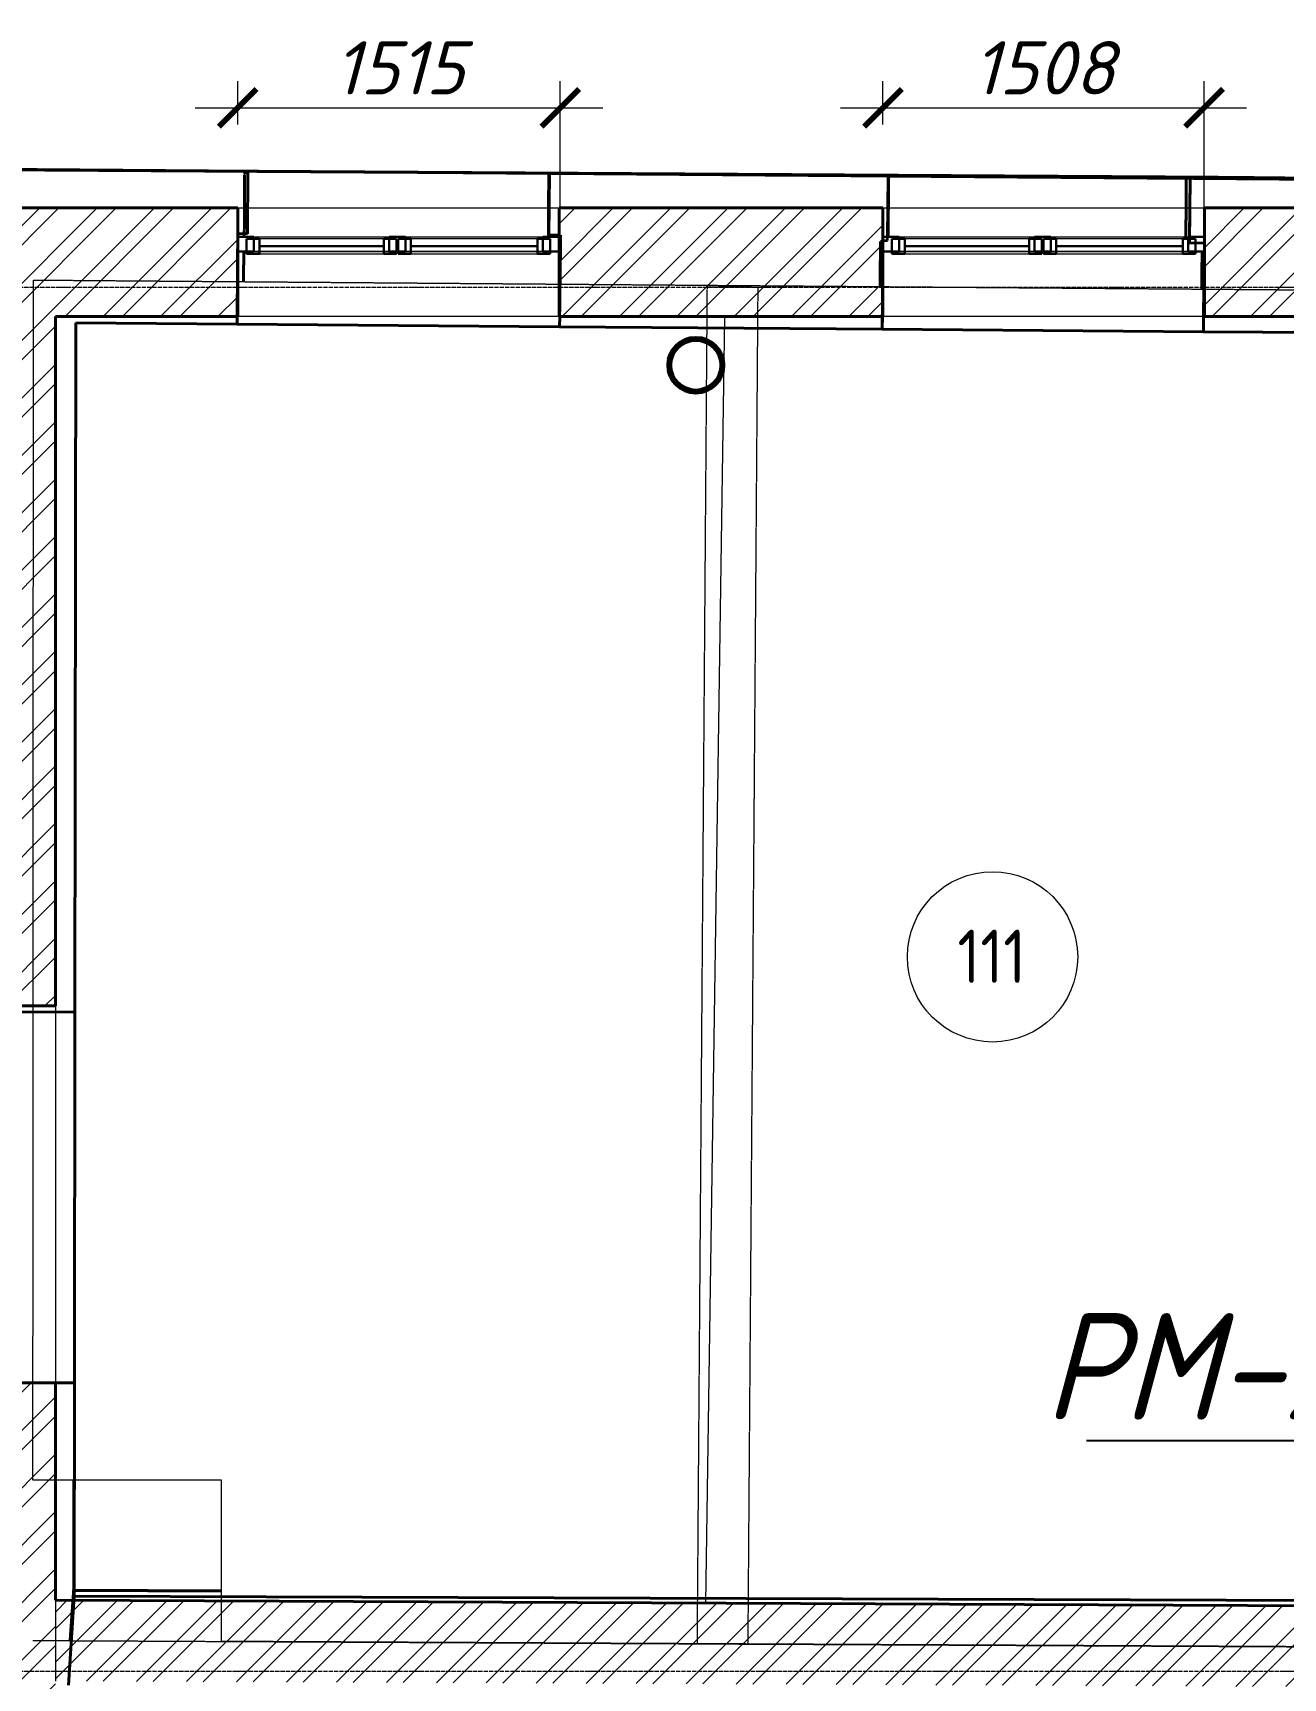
# Model space of a CAD drawing. Header units: millimetres. Extents: x 749182 to 2267578, y 70462 to 311449.
# Drawn here: x 1952346 to 1958218, y 112441 to 120168 of the extents above; entities that cross this region are included whole.
import ezdxf
from ezdxf import colors
from ezdxf.entities.mleader import LeaderData, LeaderLine
from ezdxf.math import Vec2, Vec3

# ---------------------------------------------------------------- set-up
doc = ezdxf.new("R2010")
doc.units = ezdxf.units.MM
for name, pattern in [('ADSK_Линия сетки', [25, 20, -2.5, 0, -2.5]), ('ADSK_Сверху', [4.5, 3, -1.5]), ('осеваяX2', [4, 2.5, -0.5, 0.5, -0.5])]:
    doc.linetypes.add(name, pattern=pattern)
doc.layers.get('Defpoints').update_dxf_attribs({"color": 255})
for name, color, linetype, lineweight in [('_ Окна', 7, 'Continuous', 30), ('Витраж', 7, 'Continuous', 9), ('Каркас', 7, 'Continuous', 9), ('Марки помещений', 7, 'Continuous', 20), ('Окна', 7, 'Continuous', 18), ('Оси', 165, 'осеваяX2', 13), ('Перекрытие', 7, 'Continuous', 18), ('Размер', 7, 'Continuous', 13), ('размеры', 7, 'Continuous', 9), ('Стены', 184, 'Continuous', 40), ('Стены внутренние', 7, 'Continuous', 18), ('Стены наружные', 7, 'Continuous', 18), ('Стены разрез', 7, 'Continuous', 35), ('Стены штриховка', 7, 'Continuous', 18), ('стояки', 7, 'Continuous', 9)]:
    doc.layers.add(name, color=color, linetype=linetype, lineweight=lineweight)
doc.layers.add('планы со стояками отопление_dwg', color=7, linetype='Continuous', lineweight=9, true_color=0x767676)
doc.styles.add('GOST 2.304_new', font='isocpeur.ttf', dxfattribs={"width": 0.9, "oblique": 15})
doc.styles.add('GOST Common_2', font='GOST_Common.ttf', dxfattribs={"width": 0.9, "height": 200})
doc.styles.add('М2', font='isocpeui.ttf')
doc.dimstyles.new('SPDS 1_100', dxfattribs={"dimscale": 100, "dimtxt": 2.5, "dimasz": 1.77, "dimexe": 1.25, "dimexo": 0.625, "dimtad": 1, "dimdec": 0, "dimrnd": 0.001, "dimzin": 9, "dimtxsty": 'М2', "dimblk": 'ARCHTICK', "dimcen": 2.5, "dimdle": 2, "dimclrt": 256, "dimadec": 0, "dimazin": 2, "dimtfac": 0.75, "dimtdec": 0, "dimtmove": 1, "dimatfit": 3, "dimfxl": 0, "dimtolj": 1, "dimlwd": 9, "dimlwe": 9, "dimarcsym": 0})
pattern_1 = [(45, (1958220.23, 75616.62), (-134.70384, 134.70384), []), (45, (1958310.03, 75616.62), (-134.70384, 134.70384), [])]

# ---------------------------------------------------------------- blocks, each defined once
blk = doc.blocks.new('Существующие стены 2 этаж - Существующие стены 2 этаж-699583-01 План 1-го этажа маркировочный')
at = {"layer": 'Стены', "color": 254, "linetype": 'ADSK_Сверху', "true_color": 0xe8c5d7}
for p, q in [((-4879.6, 43901.3), (-6424.8, 43911)), ((-6424.8, 43911), (-236, 43872.3)), ((-4881.3, 43618.6), (-4879.6, 43901.3)), ((-4879.6, 43901.3), (-4881.3, 43618.6)), ((-3451.2, 43892.4), (-4879.6, 43901.3)), ((-3451.2, 43892.4), (-4879.6, 43901.3)), ((-4879.6, 43901.3), (-3451.2, 43892.4)), ((-3451.2, 43892.4), (-3453.1, 43601.5)), ((-3453.1, 43601.5), (-3451.2, 43892.4)), ((-1855.2, 43882.4), (-3451.2, 43892.4)), ((-1857, 43593.9), (-1855.2, 43882.4)), ((-1855.2, 43882.4), (-1857, 43593.9)), ((-456.7, 43873.7), (-1855.2, 43882.4)), ((-456.7, 43873.7), (-1855.2, 43882.4)), ((-1855.2, 43882.4), (-456.7, 43873.7)), ((-456.7, 43873.7), (-458.5, 43593.9)), ((-458.5, 43593.9), (-456.7, 43873.7)), ((-236, 43872.3), (-456.7, 43873.7)), ((1143.6, 43857), (-236, 43872.3)), ((-236, 43872.3), (4048.6, 43824.7)), ((-4881.8, 43593.9), (-4881.3, 43618.6)), ((-4881.3, 43618.6), (-4881.8, 43593.9)), ((-3453.1, 43601.5), (-3395.6, 43600.8)), ((-3395.6, 43600.8), (-3453.1, 43601.5)), ((-3395.6, 43600.8), (-3397.3, 43460.8)), ((-3397.3, 43460.8), (-3395.6, 43600.8)), ((-4884.2, 43478.6), (-4883.2, 43523.9)), ((-4883.2, 43523.9), (-4884.2, 43478.6)), ((-1894.2, 43431.9), (-1893.1, 43571.9)), ((-1893.1, 43571.9), (-1894.2, 43431.9)), ((-1893.1, 43571.9), (-1881.4, 43571.8)), ((-1881.4, 43571.8), (-1893.1, 43571.9)), ((-382.4, 43523.9), (-383.3, 43419.2)), ((-383.3, 43419.2), (-382.4, 43523.9)), ((-4885.3, 43382.8), (-4884.2, 43478.6)), ((-4884.2, 43478.6), (-4885.3, 43382.8)), ((-3397.3, 43460.8), (-3398.4, 43371.3)), ((-3398.4, 43371.3), (-3397.3, 43460.8)), ((-1894.8, 43359.6), (-1894.2, 43431.9)), ((-1894.2, 43431.9), (-1894.8, 43359.6)), ((-383.3, 43419.2), (-383.9, 43347.9)), ((-383.9, 43347.9), (-383.3, 43419.2)), ((-5681.4, 37258.7), (-5681.4, 37753.4)), ((-5681.4, 37753.4), (-5681.4, 37258.7)), ((-5681.4, 37258.7), (-5699.5, 36999.9)), ((-5683, 37235.6), (-5681.4, 37258.7)), ((-5699.5, 36999.9), (-5683, 37235.6)), ((-5683, 37235.6), (-5699.5, 36999.9)), ((-5699.5, 36999.9), (-5683, 37235.6)), ((-4988, 37233.8), (-5683, 37235.6)), ((-5683, 37235.6), (-4988, 37233.8))]:
    blk.add_line(p, q, dxfattribs=at)
blk = doc.blocks.new('Прямоугольный импост - 70х20_56мм-1433747-01 План 1-го этажа маркировочный')
at = {"layer": 'Витраж', "color": 253, "linetype": 'ADSK_Сверху', "true_color": 0xaaaaaa}
for p, q in [((-4162.4, 43593.9), (-4124.4, 43593.9)), ((-3478.4, 43593.9), (-3402.4, 43593.9)), ((-3402.4, 43523.9), (-3402.4, 43593.9)), ((-4162.4, 43523.9), (-4124.4, 43523.9)), ((-3478.4, 43523.9), (-3402.4, 43523.9))]:
    blk.add_line(p, q, dxfattribs=at)
blk = doc.blocks.new('Прямоугольный импост - 70х20_56мм-1257200-01 План 1-го этажа маркировочный')
at = {"layer": 'Витраж', "color": 253, "linetype": 'ADSK_Сверху', "true_color": 0xaaaaaa}
for p, q in [((-76, 35), (0, 35)), ((0, 35), (0, -35)), ((0, -35), (-76, -35))]:
    blk.add_line(p, q, dxfattribs=at)
blk = doc.blocks.new('Прямоугольный импост - 70х20_56мм-1257201-01 План 1-го этажа маркировочный')
at = {"layer": 'Витраж', "color": 253, "linetype": 'ADSK_Сверху', "true_color": 0xaaaaaa}
for p, q in [((0, 35), (-76, 35)), ((0, -35), (0, 35)), ((-76, -35), (0, -35))]:
    blk.add_line(p, q, dxfattribs=at)
blk = doc.blocks.new('Прямоугольный импост - 70х20_56мм-1228464-01 План 1-го этажа маркировочный')
at = {"layer": 'Витраж', "color": 253, "linetype": 'ADSK_Сверху', "true_color": 0xaaaaaa}
for p, q in [((-4912.4, 43593.9), (-4912.4, 43523.9)), ((-4912.4, 43593.9), (-4836.4, 43593.9)), ((-4200.4, 43593.9), (-4162.4, 43593.9)), ((-4912.4, 43523.9), (-4836.4, 43523.9)), ((-4200.4, 43523.9), (-4162.4, 43523.9))]:
    blk.add_line(p, q, dxfattribs=at)
blk = doc.blocks.new('Прямоугольный импост - 70х76мм-1464156-01 План 1-го этажа маркировочный')
at = {"layer": 'Витраж', "color": 253, "linetype": 'ADSK_Сверху', "true_color": 0xaaaaaa}
for p, q in [((-38, 35), (38, 35)), ((38, -35), (-38, -35))]:
    blk.add_line(p, q, dxfattribs=at)
blk = doc.blocks.new('Прямоугольный импост - 70х60мм-1433749-01 План 1-го этажа маркировочный')
at = {"layer": 'Витраж', "color": 253, "linetype": 'ADSK_Сверху', "true_color": 0xaaaaaa}
for p, q in [((1897.6, 43593.9), (1897.6, 43523.9)), ((1897.6, 43593.9), (2543.6, 43593.9)), ((2543.6, 43523.9), (2543.6, 43593.9)), ((1897.6, 43523.9), (2543.6, 43523.9))]:
    blk.add_line(p, q, dxfattribs=at)
blk = doc.blocks.new('Прямоугольный импост - 70х60мм-1243863-01 План 1-го этажа маркировочный')
at = {"layer": 'Витраж', "color": 253, "linetype": 'ADSK_Сверху', "true_color": 0xaaaaaa}
for p, q in [((1185.6, 43593.9), (1185.6, 43523.9)), ((1185.6, 43593.9), (1821.6, 43593.9)), ((1821.6, 43523.9), (1821.6, 43593.9)), ((1185.6, 43523.9), (1821.6, 43523.9))]:
    blk.add_line(p, q, dxfattribs=at)
blk = doc.blocks.new('Существующие стены 1 эт - Существующие стены 1 эт-653793-01 План 1-го этажа маркировочный')
at = {"layer": 'Стены'}
for p, q in [((-6428.6, 43914.1), (4065.4, 43832)), ((-4864.4, 43901.8), (-4866.6, 43608.1)), ((-4864.4, 43901.8), (-3448.3, 43890.8)), ((-3450.6, 43597.2), (-3448.3, 43890.8)), ((-1857.4, 43878.3), (-1859.6, 43593.9)), ((-1857.4, 43878.3), (-438.8, 43867.2)), ((-440.9, 43593.9), (-438.8, 43867.2)), ((-4866.6, 43608.1), (-4912.4, 43608.5)), ((-3402.4, 43596.8), (-3450.6, 43597.2)), ((-374.2, 43424.7), (-373.4, 43523.9)), ((-376.4, 43147.8), (-374.2, 43424.7)), ((-4915.7, 43183), (-4915.4, 43218.9)), ((-4915.4, 43218.9), (-4915.7, 43183)), ((-4915.4, 43218.9), (-4915.7, 43183)), ((-3400, 43218.9), (-3400.4, 43171.3)), ((-3400.4, 43171.3), (-3400, 43218.9)), ((-3400.4, 43171.3), (-3400, 43218.9)), ((-1884.6, 43159.5), (-1884.2, 43218.9)), ((-1884.2, 43218.9), (-1884.6, 43159.5)), ((-1884.2, 43218.9), (-1884.6, 43159.5)), ((-375.8, 43218.9), (-376.4, 43147.8)), ((-376.4, 43147.8), (-375.8, 43218.9)), ((-5672, 43188.9), (-5676.7, 39952.5)), ((-4915.7, 43183), (-5672, 43188.9)), ((-3400.4, 43171.3), (-4915.7, 43183)), ((-3400.4, 43171.3), (-4915.7, 43183)), ((-4915.7, 43183), (-3400.4, 43171.3)), ((-3400.4, 43171.3), (-4915.7, 43183)), ((-1884.6, 43159.5), (-3400.4, 43171.3)), ((-376.4, 43147.8), (-1884.6, 43159.5)), ((-376.4, 43147.8), (-1884.6, 43159.5)), ((-1884.6, 43159.5), (-376.4, 43147.8)), ((-376.4, 43147.8), (-1884.6, 43159.5)), ((1106.4, 43136.3), (-376.4, 43147.8)), ((-5676.7, 39952.5), (-5974.2, 39952.9)), ((-5768.8, 39952.6), (-5676.7, 39952.5)), ((-5676.7, 39952.5), (-5768.8, 39952.6)), ((-5676.7, 39952.5), (-5679.3, 38210.5)), ((-5676.7, 39952.5), (-5679.3, 38210.5)), ((-5679.3, 38210.5), (-5676.7, 39952.5)), ((-5676.7, 39952.5), (-5679.3, 38210.5)), ((-5679.3, 38210.5), (-5768.8, 38210.7)), ((-5768.8, 38210.7), (-5679.3, 38210.5)), ((-5768.8, 38210.7), (-5679.3, 38210.5)), ((-5679.3, 38210.5), (-5680.7, 37209.2)), ((-5680.7, 37209.2), (-5681.9, 37189.8)), ((-5681.9, 37189.8), (-5680.7, 37209.2)), ((-5680.7, 37209.2), (2964.4, 37179))]:
    blk.add_line(p, q, dxfattribs=at)
at = {"layer": 'Стены разрез'}
for p, q in [((-4864.4, 43901.8), (-6428.6, 43914.1)), ((-4866.6, 43608.1), (-4864.4, 43901.8)), ((-3448.3, 43890.8), (-3450.6, 43597.2)), ((-1857.4, 43878.3), (-3448.3, 43890.8)), ((-1859.7, 43576.2), (-1857.4, 43878.3)), ((-438.8, 43867.2), (-441.1, 43565.2)), ((1152.2, 43854.8), (-438.8, 43867.2)), ((-4913.5, 43468.5), (-4912.4, 43608.5)), ((-4912.4, 43608.5), (-4866.6, 43608.1)), ((-3450.6, 43597.2), (-3397.1, 43596.8)), ((-3397.1, 43596.8), (-3398.2, 43456.8)), ((-1882.5, 43436.4), (-1881.4, 43576.4)), ((-1881.4, 43576.4), (-1859.7, 43576.2)), ((-441.1, 43565.2), (-373.1, 43564.7)), ((-373.1, 43564.7), (-374.2, 43424.7)), ((-4915.7, 43183), (-4913.5, 43468.5)), ((-3398.2, 43456.8), (-3400.4, 43171.3)), ((-1884.6, 43159.5), (-1882.5, 43436.4)), ((-374.2, 43424.7), (-376.4, 43147.8)), ((-5676.7, 39952.5), (-5672, 43188.9)), ((-5672, 43188.9), (-4915.7, 43183)), ((-3400.4, 43171.3), (-1884.6, 43159.5)), ((-376.4, 43147.8), (1106.4, 43136.3)), ((-5974.2, 39952.9), (-5676.7, 39952.5)), ((-5679.3, 38210.5), (-5976.7, 38211)), ((-5680.7, 37209.2), (-5679.3, 38210.5)), ((-5706.7, 36790.5), (-5680.7, 37209.2)), ((-5680.7, 37209.2), (-5706.7, 36790.5)), ((1001.9, 37185.9), (-5680.7, 37209.2))]:
    blk.add_line(p, q, dxfattribs=at)
blk = doc.blocks.new('Витраж-тент со смещением вовне - 60мм 34 сдвиг-2061971-01 План 1-го этажа маркировочный')
at = {"layer": '_ Окна'}
for p, q in [((-352, 25), (-352, -45)), ((-352, 25), (-292, 25)), ((-352, -45), (-352, 25)), ((-292, 25), (-292, -45)), ((352, 25), (292, 25)), ((292, 25), (292, -45)), ((352, -45), (352, 25)), ((352, -45), (352, 25)), ((-292, -45), (-352, -45)), ((-292, -10), (292, -10)), ((292, -45), (352, -45))]:
    blk.add_line(p, q, dxfattribs=at)
at = {"layer": 'Окна'}
for p, q in [((292, 25), (-292, 25)), ((-292, -45), (292, -45))]:
    blk.add_line(p, q, dxfattribs=at)
blk = doc.blocks.new('Прямоугольный импост - 70х20_56мм-1327567-01 План 1-го этажа маркировочный')
at = {"layer": 'Витраж', "lineweight": 30}
for p, q in [((-76, 35), (0, 35)), ((-76, -35), (-76, 35)), ((0, 35), (0, -35)), ((0, -35), (-76, -35))]:
    blk.add_line(p, q, dxfattribs=at)
blk = doc.blocks.new('Прямоугольный импост - 70х20_56мм-1327568-01 План 1-го этажа маркировочный')
at = {"layer": 'Витраж', "lineweight": 30}
for p, q in [((0, 35), (-76, 35)), ((-76, 35), (-76, -35)), ((0, -35), (0, 35)), ((-76, -35), (0, -35))]:
    blk.add_line(p, q, dxfattribs=at)
blk = doc.blocks.new('Витраж-тент со смещением вовне - 60мм 34 сдвиг-2061973-01 План 1-го этажа маркировочный')
at = {"layer": '_ Окна'}
for p, q in [((-357, 25), (-357, -45)), ((-357, 25), (-297, 25)), ((-357, -45), (-357, 25)), ((-297, 25), (-297, -45)), ((357, 25), (297, 25)), ((297, 25), (297, -45)), ((357, -45), (357, 25)), ((357, -45), (357, 25)), ((-297, -45), (-357, -45)), ((-297, -10), (297, -10)), ((297, -45), (357, -45))]:
    blk.add_line(p, q, dxfattribs=at)
at = {"layer": 'Окна'}
for p, q in [((297, 25), (-297, 25)), ((-297, -45), (297, -45))]:
    blk.add_line(p, q, dxfattribs=at)
blk = doc.blocks.new('Прямоугольный импост - 70х60мм-V58-01 План 1-го этажа маркировочный')
at = {"layer": 'Витраж'}
for p, q in [((-4124.4, 43593.9), (-3478.4, 43593.9)), ((-3478.4, 43523.9), (-4124.4, 43523.9))]:
    blk.add_line(p, q, dxfattribs=at)
blk = doc.blocks.new('Прямоугольный импост - 70х60мм-V59-01 План 1-го этажа маркировочный')
at = {"layer": 'Витраж'}
for p, q in [((-4836.4, 43593.9), (-4200.4, 43593.9)), ((-4200.4, 43523.9), (-4836.4, 43523.9))]:
    blk.add_line(p, q, dxfattribs=at)
blk = doc.blocks.new('Прямоугольный импост - 70х76мм-V150-01 План 1-го этажа маркировочный')
at = {"layer": 'Витраж', "lineweight": 30}
for p, q in [((-38, 35), (38, 35)), ((-38, -35), (-38, 35)), ((38, 35), (38, -35)), ((38, -35), (-38, -35))]:
    blk.add_line(p, q, dxfattribs=at)
blk = doc.blocks.new('планы со стояками отопление_dwg-1484427-01 План 1-го этажа маркировочный')
at = {"layer": 'стояки', "lineweight": 80}
blk.add_circle((169635.1, 199067.3), 124.3, dxfattribs=at)
blk = doc.blocks.new('_ArchTick')
at = {"color": 0, "linetype": 'ByBlock', "const_width": 0.15}
blk.add_lwpolyline([(-0.5, -0.5), (0.5, 0.5)], dxfattribs=at)
blk = doc.blocks.new('*D2808')
at = {"layer": 'Defpoints', "color": 0, "lineweight": 20, "transparency": 16777216}
for p in [(1954823.2, 119816.2), (1953307.8, 119675.5), (1954823.2, 119213.4)]:
    blk.add_point(p, dxfattribs=at)
at = {"layer": 'размеры', "color": 0, "lineweight": 9, "transparency": 16777216}
for p, q in [((1953307.8, 119738), (1953307.8, 119941.2)), ((1954823.2, 119275.9), (1954823.2, 119941.2)), ((1953107.8, 119816.2), (1955023.2, 119816.2))]:
    blk.add_line(p, q, dxfattribs=at)
at = {"layer": 'размеры', "color": 0, "lineweight": 9, "transparency": 16777216, "xscale": 177, "yscale": 177, "zscale": 177, "rotation": 180}
blk.add_blockref('_ArchTick', (1953307.8, 119816.2), dxfattribs=at)
at = {"layer": 'размеры', "color": 0, "lineweight": 9, "transparency": 16777216, "xscale": 177, "yscale": 177, "zscale": 177}
blk.add_blockref('_ArchTick', (1954823.2, 119816.2), dxfattribs=at)
at = {"layer": 'размеры', "lineweight": 20, "transparency": 16777216, "insert": (1954065.5, 120003.7), "char_height": 250, "width": 515.472, "attachment_point": 5, "style": 'М2'}
blk.add_mtext('\\A1;1515', dxfattribs=at)
blk = doc.blocks.new('*D2809')
at = {"layer": 'Defpoints', "color": 0, "lineweight": 20, "transparency": 16777216}
for p in [(1957847.1, 119816.2), (1956338.8, 119675.5), (1957847.1, 119181.3)]:
    blk.add_point(p, dxfattribs=at)
at = {"layer": 'размеры', "color": 0, "lineweight": 9, "transparency": 16777216}
for p, q in [((1956338.8, 119738), (1956338.8, 119941.2)), ((1957847.1, 119243.8), (1957847.1, 119941.2)), ((1956138.8, 119816.2), (1958047.1, 119816.2))]:
    blk.add_line(p, q, dxfattribs=at)
at = {"layer": 'размеры', "color": 0, "lineweight": 9, "transparency": 16777216, "xscale": 177, "yscale": 177, "zscale": 177, "rotation": 180}
blk.add_blockref('_ArchTick', (1956338.8, 119816.2), dxfattribs=at)
at = {"layer": 'размеры', "color": 0, "lineweight": 9, "transparency": 16777216, "xscale": 177, "yscale": 177, "zscale": 177}
blk.add_blockref('_ArchTick', (1957847.1, 119816.2), dxfattribs=at)
at = {"layer": 'размеры', "lineweight": 20, "transparency": 16777216, "insert": (1957093, 120003.7), "char_height": 250, "width": 560.473, "attachment_point": 5, "style": 'М2'}
blk.add_mtext('\\A1;1508', dxfattribs=at)
blk = doc.blocks.new('ADSK_Марка_Помещение_ОдноЗначение - Номер-247393-01 План 1-го этажа маркировочный')
at = {"layer": 'Марки помещений'}
blk.add_circle((0, 0), 4, dxfattribs=at)
blk = doc.blocks.new('_DotSmall')
at = {"color": 0, "linetype": 'ByBlock', "lineweight": 35, "const_width": 0.5}
blk.add_lwpolyline([(-0.0625, 0, 1), (0.0625, 0, 1)], format="xyb", close=True, dxfattribs=at)

msp = doc.modelspace()

# ---------------------------------------------------------------- hatches: boundary and pattern name
at = {"layer": 'Стены внутренние', "lineweight": 9}
h = msp.add_hatch(dxfattribs=at)
h.set_pattern_fill('FP_1', color=256, style=0, pattern_type=2)
h.set_pattern_definition([(45, (1958220.23, 75616.62), (-117.8655, 117.8655), []), (45, (1958298.8, 75616.62), (-117.8655, 117.8655), [])])
h.paths.add_polyline_path([(1961653.7248, 112385.4862), (1961653.7248, 112765.49), (1960796.3654, 112769.3392), (1960794.9737, 112389.343), (1961612.7356, 112385.6702)])
h.paths.add_polyline_path([(1959294.6745, 112396.0772), (1959295.2325, 112520.3491), (1959296.3805, 112776.0734), (1952451.4745, 112806.8036), (1952451.4745, 112426.7998), (1959268.6131, 112396.1942)])
at = {"layer": 'Стены наружные', "lineweight": 9}
h = msp.add_hatch(dxfattribs=at)
h.set_pattern_fill('FP_4', color=256, angle=45, style=0, pattern_type=2)
h.set_pattern_definition(pattern_1)
h.paths.add_polyline_path([(1961653.7248, 118835.4873), (1961653.7248, 119345.4873), (1960839.8647, 119345.4873), (1960839.8647, 118835.4873), (1961612.7356, 118835.4873)])
h.paths.add_polyline_path([(1958531.5104, 118835.4873), (1959329.8647, 118835.4873), (1959329.8647, 119345.4873), (1957848.8282, 119345.4873), (1957848.8282, 118835.4873), (1958152.5048, 118835.4873)])
h.paths.add_polyline_path([(1954817.8292, 118835.4873), (1956338.8282, 118835.4873), (1956338.8282, 119345.4873), (1954817.8292, 119345.4873), (1954817.8292, 118895.9587)])
h.paths.add_polyline_path([(1952578.8352, 118835.4873), (1953307.8292, 118835.4873), (1953307.8292, 119345.4873), (1951941.4745, 119345.4873), (1951941.4745, 118835.4873), (1952550.9869, 118835.4873)])
h = msp.add_hatch(dxfattribs=at)
h.set_pattern_fill('FP_3', color=256, angle=45, style=0, pattern_type=2)
h.set_pattern_definition(pattern_1)
h.paths.add_polyline_path([(1951941.4745, 96537.6102), (1952451.4745, 96537.6102), (1952451.4745, 98468.4405), (1951941.4745, 98468.4405), (1951941.4745, 96687.4373)])
h.paths.add_polyline_path([(1952011.4745, 99438.4405), (1952451.4745, 99438.4405), (1952451.4745, 101652.9659), (1951941.4745, 101652.9659), (1951941.4745, 99438.4405)])
h.paths.add_polyline_path([(1952287.618, 103422.9659), (1952451.4745, 103422.9659), (1952451.4745, 105693.1574), (1951941.4745, 105693.1574), (1951941.4745, 103422.9659)])
h.paths.add_polyline_path([(1952089.2603, 106463.1574), (1952451.4745, 106463.1574), (1952451.4745, 106706.8211), (1951941.4745, 106706.8211), (1951941.4745, 106463.1574)])
h.paths.add_polyline_path([(1951941.4745, 107476.8211), (1952451.4745, 107476.8211), (1952451.4745, 109739.6473), (1951941.4745, 109739.6473), (1951941.4745, 107497.2775)])
h.paths.add_polyline_path([(1952229.9706, 111509.6473), (1952451.4745, 111509.6473), (1952451.4745, 113827.7918), (1951941.4745, 113827.1573), (1951941.4745, 111509.6473), (1952228.8631, 111509.6473)])
h.paths.add_polyline_path([(1951941.4745, 115597.7918), (1952451.4745, 115597.7918), (1952451.4745, 118835.4873), (1951941.4745, 118835.4873), (1951941.4745, 116174.2956)])

# ---------------------------------------------------------------- linework, layer by layer
at = {"layer": 'Каркас', "color": 253, "linetype": 'ADSK_Сверху', "true_color": 0xaaaaaa}
for p, q in [((1955512.32, 118974.2857), (1955465.3459, 112602.2486)), ((1955750.7135, 118972.5283), (1955512.32, 118974.2857)), ((1955750.7135, 118972.5283), (1955703.7394, 112600.4912)), ((1955465.3459, 112602.2486), (1955703.7394, 112600.4912))]:
    msp.add_line(p, q, dxfattribs=at)
at = {"layer": 'Оси', "linetype": 'ADSK_Линия сетки'}
for p, q in [((1947134.001, 118973.407), (2015361.944, 118973.407)), ((1947134.001, 112473.407), (2015361.944, 112473.407))]:
    msp.add_line(p, q, dxfattribs=at)
at = {"layer": 'Перекрытие', "linetype": 'ADSK_Сверху'}
for p, q in [((1952345.9703, 113370.0348), (1952348.4779, 119007.0412)), ((1952348.4779, 119007.0412), (1961775.8052, 118933.9699)), ((1953232.2459, 113370.0348), (1952345.9703, 113370.0348)), ((1953232.2459, 112612.9812), (1953232.2459, 113370.0348)), ((1952345.6354, 112617.3576), (1958683.8182, 112586.0714)), ((1958445.4211, 112587.2482), (1953232.2459, 112612.9812))]:
    msp.add_line(p, q, dxfattribs=at)
at = {"layer": 'Перекрытие'}
msp.add_line((1955594.6649, 118835.4873), (1955505.6702, 112793.0918), dxfattribs=at)
at = {"layer": 'Стены внутренние', "lineweight": 40}
msp.add_line((1959296.3805, 112776.0734), (1952451.4745, 112806.8036), dxfattribs=at)
at = {"layer": 'Стены наружные', "lineweight": 40}
for p, q in [((1953307.8292, 119345.4873), (1951941.4745, 119345.4873)), ((1953307.8292, 118835.4873), (1953307.8292, 119345.4873)), ((1956338.8282, 119345.4873), (1954817.8292, 119345.4873)), ((1954817.8292, 119345.4873), (1954817.8292, 118835.4873)), ((1956338.8282, 118835.4873), (1956338.8282, 119345.4873)), ((1959329.8647, 119345.4873), (1957848.8282, 119345.4873)), ((1957848.8282, 119345.4873), (1957848.8282, 118835.4873)), ((1952451.4745, 118835.4873), (1953307.8292, 118835.4873)), ((1952451.4745, 115597.7918), (1952451.4745, 118835.4873)), ((1954817.8292, 118835.4873), (1956338.8282, 118835.4873)), ((1957848.8282, 118835.4873), (1959329.8647, 118835.4873)), ((1951941.4745, 115597.7918), (1952451.4745, 115597.7918)), ((1952451.4745, 113827.7918), (1950526.7537, 113827.7918)), ((1952451.4745, 112806.8036), (1952451.4745, 113827.7918))]:
    msp.add_line(p, q, dxfattribs=at)
at = {"layer": 'Стены наружные'}
for p, q in [((1953307.8292, 119345.4873), (1954817.8292, 119345.4873)), ((1956338.8282, 119345.4873), (1957848.8282, 119345.4873)), ((1954817.8292, 118835.4873), (1953307.8292, 118835.4873)), ((1957848.8282, 118835.4873), (1956338.8282, 118835.4873)), ((1952451.4745, 115597.7918), (1952451.4745, 113827.7918))]:
    msp.add_line(p, q, dxfattribs=at)
at = {"layer": 'Стены штриховка'}
msp.add_line((1952451.4745, 112806.8036), (1952451.4745, 112426.7998), dxfattribs=at)

# ---------------------------------------------------------------- block references
at = {"layer": '_ Окна'}
for name, p in [('Витраж-тент со смещением вовне - 60мм 34 сдвиг-2061971-01 План 1-го этажа маркировочный', (1953701.8292, 119175.4873)), ('Витраж-тент со смещением вовне - 60мм 34 сдвиг-2061973-01 План 1-го этажа маркировочный', (1954418.8292, 119175.4873)), ('Витраж-тент со смещением вовне - 60мм 34 сдвиг-2061971-01 План 1-го этажа маркировочный', (1956732.8282, 119175.4873)), ('Витраж-тент со смещением вовне - 60мм 34 сдвиг-2061973-01 План 1-го этажа маркировочный', (1957449.8282, 119175.4873))]:
    msp.add_blockref(name, p, dxfattribs=at)
at = {"layer": 'Витраж', "color": 253, "linetype": 'ADSK_Сверху', "true_color": 0xaaaaaa, "rotation": 180}
for p in [(1953307.8292, 119175.4873), (1956338.8282, 119175.4873)]:
    msp.add_blockref('Прямоугольный импост - 70х20_56мм-1257201-01 План 1-го этажа маркировочный', p, dxfattribs=at)
at = {"layer": 'Витраж', "color": 253, "linetype": 'ADSK_Сверху', "true_color": 0xaaaaaa}
for name, p in [('Прямоугольный импост - 70х20_56мм-1228464-01 План 1-го этажа маркировочный', (1958220.2258, 75616.6187)), ('Прямоугольный импост - 70х60мм-1243863-01 План 1-го этажа маркировочный', (1952198.1903, 75616.6187)), ('Прямоугольный импост - 70х20_56мм-1433747-01 План 1-го этажа маркировочный', (1958220.2258, 75616.6187)), ('Прямоугольный импост - 70х60мм-1433749-01 План 1-го этажа маркировочный', (1952198.1903, 75616.6187)), ('Прямоугольный импост - 70х20_56мм-1228464-01 План 1-го этажа маркировочный', (1961251.2248, 75616.6187)), ('Прямоугольный импост - 70х60мм-1243863-01 План 1-го этажа маркировочный', (1955229.1892, 75616.6187)), ('Прямоугольный импост - 70х20_56мм-1433747-01 План 1-го этажа маркировочный', (1961251.2248, 75616.6187)), ('Прямоугольный импост - 70х60мм-1433749-01 План 1-го этажа маркировочный', (1955229.1892, 75616.6187))]:
    msp.add_blockref(name, p, dxfattribs=at)
at = {"layer": 'Витраж', "rotation": 180}
for p in [(1953307.8292, 119175.4873), (1956338.8282, 119175.4873)]:
    msp.add_blockref('Прямоугольный импост - 70х20_56мм-1327568-01 План 1-го этажа маркировочный', p, dxfattribs=at)
at = {"layer": 'Витраж'}
for name, p in [('Прямоугольный импост - 70х60мм-V59-01 План 1-го этажа маркировочный', (1958220.2258, 75616.6187)), ('Прямоугольный импост - 70х60мм-V58-01 План 1-го этажа маркировочный', (1958220.2258, 75616.6187)), ('Прямоугольный импост - 70х60мм-V59-01 План 1-го этажа маркировочный', (1961251.2248, 75616.6187)), ('Прямоугольный импост - 70х60мм-V58-01 План 1-го этажа маркировочный', (1961251.2248, 75616.6187))]:
    msp.add_blockref(name, p, dxfattribs=at)
at = {"layer": 'Витраж', "color": 253, "linetype": 'ADSK_Сверху', "true_color": 0xaaaaaa, "extrusion": (0, 0, -1), "rotation": 180}
for name, p in [('Прямоугольный импост - 70х76мм-1464156-01 План 1-го этажа маркировочный', (-1954057.8292, 119175.4873)), ('Прямоугольный импост - 70х20_56мм-1257200-01 План 1-го этажа маркировочный', (-1954817.8292, 119175.4873)), ('Прямоугольный импост - 70х76мм-1464156-01 План 1-го этажа маркировочный', (-1957088.8282, 119175.4873)), ('Прямоугольный импост - 70х20_56мм-1257200-01 План 1-го этажа маркировочный', (-1957848.8282, 119175.4873))]:
    msp.add_blockref(name, p, dxfattribs=at)
at = {"layer": 'Витраж', "extrusion": (0, 0, -1), "rotation": 180}
for name, p in [('Прямоугольный импост - 70х76мм-V150-01 План 1-го этажа маркировочный', (-1954057.8292, 119175.4873)), ('Прямоугольный импост - 70х20_56мм-1327567-01 План 1-го этажа маркировочный', (-1954817.8292, 119175.4873)), ('Прямоугольный импост - 70х76мм-V150-01 План 1-го этажа маркировочный', (-1957088.8282, 119175.4873)), ('Прямоугольный импост - 70х20_56мм-1327567-01 План 1-го этажа маркировочный', (-1957848.8282, 119175.4873))]:
    msp.add_blockref(name, p, dxfattribs=at)
at = {"layer": 'Марки помещений', "xscale": 99.99999999999993, "yscale": 99.99999999999993, "zscale": 99.99999999999993}
msp.add_blockref('ADSK_Марка_Помещение_ОдноЗначение - Номер-247393-01 План 1-го этажа маркировочный', (1956853.4235, 115828.1833), dxfattribs=at)
at = {"layer": 'планы со стояками отопление_dwg', "color": 6, "true_color": 0xff00ff}
msp.add_blockref('планы со стояками отопление_dwg-1484427-01 План 1-го этажа маркировочный', (1785824.7266, -80460.4271), dxfattribs=at)
at = {"layer": 'Стены', "color": 254, "linetype": 'ADSK_Сверху', "true_color": 0xe8c5d7}
msp.add_blockref('Существующие стены 2 этаж - Существующие стены 2 этаж-699583-01 План 1-го этажа маркировочный', (1958220.2258, 75616.6187), dxfattribs=at)
at = {"layer": 'Стены', "color": 243, "true_color": 0xbb5389}
msp.add_blockref('Существующие стены 1 эт - Существующие стены 1 эт-653793-01 План 1-го этажа маркировочный', (1958220.2258, 75616.6187), dxfattribs=at)

# ---------------------------------------------------------------- texts
at = {"layer": 'Марки помещений', "lineweight": 9, "insert": (1956688.7163, 115955.9084), "char_height": 250, "width": 411.265687, "attachment_point": 1, "style": 'GOST Common_2'}
msp.add_mtext('111', dxfattribs=at)

# ---------------------------------------------------------------- dimensions: what is measured, and where the dimension line sits
at = {"layer": 'размеры', "lineweight": 20}
for base, p1, p2, picture, middle in [((1954823.1567, 119816.167), (1953307.8292, 119675.4873), (1954823.1567, 119213.3767), '*D2808', (1954065.493, 120003.667)), ((1957847.0941, 119816.167), (1956338.8282, 119675.4873), (1957847.0941, 119181.2995), '*D2809', (1957092.9612, 120003.667))]:
    dim = msp.add_linear_dim(base=base, p1=p1, p2=p2, dimstyle='SPDS 1_100', dxfattribs=at)
    dim.commit()
    dim.dimension.update_dxf_attribs({"geometry": picture, "text_midpoint": middle})

# ---------------------------------------------------------------- leaders
at = {"layer": 'Размер', "color": 20, "ltscale": 20}
ml = msp.add_multileader_mtext('Standard', dxfattribs=at)
ml.set_content('\\A1;РМ-2', color=20, style='GOST 2.304_new')
ml.set_leader_properties()
ml.set_arrow_properties(name='DOTSMALL')
ml.build(insert=Vec2(0, 0))
ml.multileader.update_dxf_attribs({"text_left_attachment_type": 6, "text_right_attachment_type": 6, "dogleg_length": 1, "arrow_head_size": 100})
ctx = ml.context
ctx.base_point, ctx.char_height, ctx.arrow_head_size, ctx.landing_gap_size, ctx.plane_origin = Vec3(1957020.8168, 113554.8279), 500, 100, 0, Vec3(1934803.3595, 256164.0504)
ctx.left_attachment, ctx.right_attachment, ctx.text_align_type = 6, 6, 1
notes = []
notes.append((ctx, [(0, (1, 1, 0), (1958613.766, 113554.8279), (-1, 0), 20, [(0, [(1959595.4838, 112695.8903)], 0, [])])]))
ctx.mtext.insert, ctx.mtext.rotation, ctx.mtext.width, ctx.mtext.alignment, ctx.mtext.flow_direction = Vec3(1957807.2914, 114154.8279), 6.283185307, 1286.674802, 2, 5
for ctx, leaders in notes:
    for number, flags, end, landing, length, lines in leaders:
        leader = LeaderData()
        leader.index, (leader.has_last_leader_line, leader.has_dogleg_vector, leader.attachment_direction) = number, flags
        leader.last_leader_point, leader.dogleg_vector, leader.dogleg_length = Vec3(end), Vec3(landing), length
        for number, points, colour, breaks in lines:
            line = LeaderLine()
            line.index, line.vertices, line.color, line.breaks = number, Vec3.list(points), colors.encode_raw_color(colour), breaks
            leader.lines.append(line)
        ctx.leaders.append(leader)

doc.saveas('drawing.dxf')
